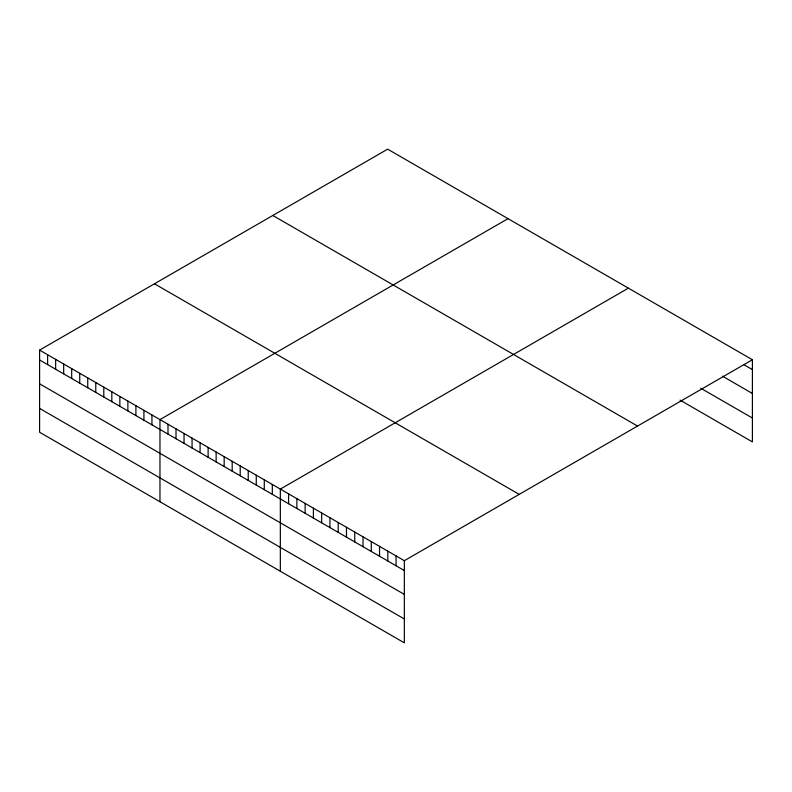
<?xml version="1.0" encoding="UTF-8"?>
<svg xmlns="http://www.w3.org/2000/svg" width="792" height="792" viewBox="0 0 792 792"><rect width="100%" height="100%" fill="white"/><g stroke="black" fill="none" stroke-linecap="round" stroke-linejoin="round"><path stroke-width="1.19" d="M39.6 350.104L404.346 560.687L404.346 642.837L39.6 432.254L39.6 350.104L387.654 149.163L752.4 359.746L752.4 441.896L680.061 400.128M508.018 218.651L159.964 419.602L159.964 501.752M628.383 288.149L280.338 489.09L280.338 571.24M404.346 560.687L752.4 359.746M744.134 364.835L752.4 369.607M722.433 376.16L752.4 393.466M700.732 388.209L752.4 418.037M272.795 215.474L637.54 426.056M154.46 283.793L519.206 494.376M39.6 359.964L404.346 570.557M39.6 383.823L404.346 594.406M39.6 408.405L404.346 618.988M396.079 555.915L396.079 565.775M387.813 551.143L387.813 561.003M379.546 546.371L379.546 556.231M371.28 541.599L371.28 551.46M363.013 536.827L363.013 546.688M354.747 532.056L354.747 541.916M346.47 527.274L346.47 537.144M338.204 522.502L338.204 532.363M329.937 517.73L329.937 527.591M321.671 512.959L321.671 522.819M313.404 508.187L313.404 518.047M305.138 503.415L305.138 513.275M296.871 498.633L296.871 508.504M288.605 493.862L288.605 503.732M272.309 484.457L272.309 494.317M264.28 479.823L264.28 489.684M256.262 475.19L256.262 485.05M248.233 470.557L248.233 480.427M240.214 465.924L240.214 475.794M232.185 461.291L232.185 471.161M224.166 456.657L224.166 466.528M216.137 452.024L216.137 461.894M208.118 447.391L208.118 457.261M200.089 442.768L200.089 452.628M192.06 438.134L192.06 447.995M184.041 433.501L184.041 443.362M176.012 428.868L176.012 438.728M167.993 424.235L167.993 434.095M151.945 414.968L151.945 424.829M143.916 410.335L143.916 420.196M135.897 405.702L135.897 415.562M127.868 401.069L127.868 410.929M119.849 396.436L119.849 406.296M111.82 391.802L111.82 401.663M103.792 387.169L103.792 397.03M95.773 382.536L95.773 392.396M87.744 377.903L87.744 387.763M79.725 373.27L79.725 383.13M71.696 368.636L71.696 378.497M63.677 364.003L63.677 373.864M55.648 359.37L55.648 369.23M47.629 354.737L47.629 364.597"/></g></svg>
